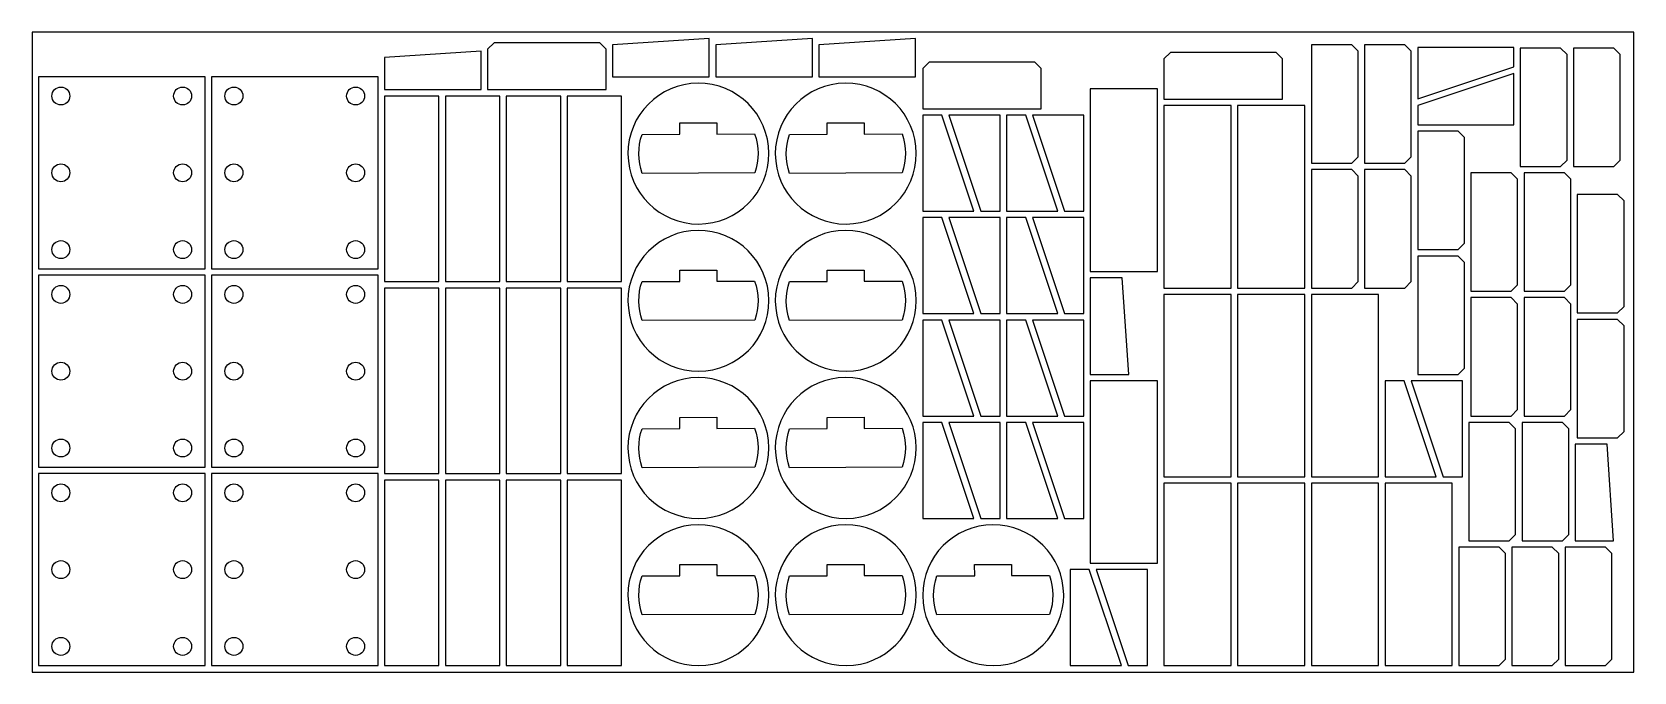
# Model space of a CAD drawing. Header units: metres. Extents: x 0 to 2500, y 0 to 1000.
import ezdxf

# ---------------------------------------------------------------- set-up
doc = ezdxf.new("R2010")
doc.units = ezdxf.units.M

msp = doc.modelspace()

# ---------------------------------------------------------------- linework, layer by layer
for points in [[(0, 0), (2500, 0), (2500, 1000), (0, 1000)], [(711, 910), (896, 910), (896, 973), (886, 983), (721, 983), (711, 973)], [(906, 980), (906, 930), (1057, 930), (1057, 990)], [(1067, 980), (1067, 930), (1218, 930), (1218, 990)], [(1228, 980), (1228, 930), (1379, 930), (1379, 990)], [(1996.5, 980), (1996.5, 795), (2059.5, 795), (2069.5, 805), (2069.5, 970), (2059.5, 980)], [(2079.5, 980), (2079.5, 795), (2142.5, 795), (2152.5, 805), (2152.5, 970), (2142.5, 980)], [(2312.5, 945.8), (2312.5, 975.8), (2162.5, 975.8), (2162.5, 895.8)], [(2322.5, 975), (2322.5, 790), (2385.5, 790), (2395.5, 800), (2395.5, 965), (2385.5, 975)], [(2405.5, 975), (2405.5, 790), (2468.5, 790), (2478.5, 800), (2478.5, 965), (2468.5, 975)], [(550, 960), (550, 910), (701, 910), (701, 970)], [(1390, 880), (1575, 880), (1575, 943), (1565, 953), (1400, 953), (1390, 943)], [(1766.5, 895), (1951.5, 895), (1951.5, 958), (1941.5, 968), (1776.5, 968), (1766.5, 958)], [(10, 630), (270, 630), (270, 930), (10, 930)], [(280, 630), (540, 630), (540, 930), (280, 930)], [(2162.5, 885), (2162.5, 855), (2312.5, 855), (2312.5, 935)], [(550, 610), (635, 610), (635, 900), (550, 900)], [(645, 610), (730, 610), (730, 900), (645, 900)], [(740, 610), (825, 610), (825, 900), (740, 900)], [(835, 610), (920, 610), (920, 900), (835, 900)], [(1651.5, 911), (1651.5, 626), (1756.5, 626), (1756.5, 911)], [(1766.5, 885), (1766.5, 600), (1871.5, 600), (1871.5, 885)], [(1881.5, 885), (1881.5, 600), (1986.5, 600), (1986.5, 885)], [(1420, 870), (1390, 870), (1390, 720), (1470, 720)], [(1480.8, 720), (1510.8, 720), (1510.8, 870), (1430.8, 870)], [(1550.8, 870), (1520.8, 870), (1520.8, 720), (1600.8, 720)], [(1611.5, 720), (1641.5, 720), (1641.5, 870), (1561.5, 870)], [(2162.5, 845), (2162.5, 660), (2225.5, 660), (2235.5, 670), (2235.5, 835), (2225.5, 845)], [(1996.5, 785), (1996.5, 600), (2059.5, 600), (2069.5, 610), (2069.5, 775), (2059.5, 785)], [(2079.5, 785), (2079.5, 600), (2142.5, 600), (2152.5, 610), (2152.5, 775), (2142.5, 785)], [(2245.5, 780), (2245.5, 595), (2308.5, 595), (2318.5, 605), (2318.5, 770), (2308.5, 780)], [(2328.5, 780), (2328.5, 595), (2391.5, 595), (2401.5, 605), (2401.5, 770), (2391.5, 780)], [(2411.5, 746), (2411.5, 561), (2474.5, 561), (2484.5, 571), (2484.5, 736), (2474.5, 746)], [(1420, 710), (1390, 710), (1390, 560), (1470, 560)], [(1480.8, 560), (1510.8, 560), (1510.8, 710), (1430.8, 710)], [(1550.8, 710), (1520.8, 710), (1520.8, 560), (1600.8, 560)], [(1611.5, 560), (1641.5, 560), (1641.5, 710), (1561.5, 710)], [(2162.5, 650), (2162.5, 465), (2225.5, 465), (2235.5, 475), (2235.5, 640), (2225.5, 650)], [(10, 320), (270, 320), (270, 620), (10, 620)], [(280, 320), (540, 320), (540, 620), (280, 620)], [(550, 310), (635, 310), (635, 600), (550, 600)], [(645, 310), (730, 310), (730, 600), (645, 600)], [(740, 310), (825, 310), (825, 600), (740, 600)], [(835, 310), (920, 310), (920, 600), (835, 600)], [(1701.5, 616), (1651.5, 616), (1651.5, 465), (1711.5, 465)], [(1766.5, 590), (1766.5, 305), (1871.5, 305), (1871.5, 590)], [(1881.5, 590), (1881.5, 305), (1986.5, 305), (1986.5, 590)], [(1996.5, 590), (1996.5, 305), (2101.5, 305), (2101.5, 590)], [(2245.5, 585), (2245.5, 400), (2308.5, 400), (2318.5, 410), (2318.5, 575), (2308.5, 585)], [(2328.5, 585), (2328.5, 400), (2391.5, 400), (2401.5, 410), (2401.5, 575), (2391.5, 585)], [(1420, 550), (1390, 550), (1390, 400), (1470, 400)], [(1480.8, 400), (1510.8, 400), (1510.8, 550), (1430.8, 550)], [(1550.8, 550), (1520.8, 550), (1520.8, 400), (1600.8, 400)], [(1611.5, 400), (1641.5, 400), (1641.5, 550), (1561.5, 550)], [(2411.5, 551), (2411.5, 366), (2474.5, 366), (2484.5, 376), (2484.5, 541), (2474.5, 551)], [(1651.5, 455), (1651.5, 170), (1756.5, 170), (1756.5, 455)], [(2141.5, 455), (2111.5, 455), (2111.5, 305), (2191.5, 305)], [(2202.3, 305), (2232.3, 305), (2232.3, 455), (2152.3, 455)], [(1420, 390), (1390, 390), (1390, 240), (1470, 240)], [(1480.8, 240), (1510.8, 240), (1510.8, 390), (1430.8, 390)], [(1550.8, 390), (1520.8, 390), (1520.8, 240), (1600.8, 240)], [(1611.5, 240), (1641.5, 240), (1641.5, 390), (1561.5, 390)], [(2242.3, 390), (2242.3, 205), (2305.3, 205), (2315.3, 215), (2315.3, 380), (2305.3, 390)], [(2325.3, 390), (2325.3, 205), (2388.3, 205), (2398.3, 215), (2398.3, 380), (2388.3, 390)], [(2458.3, 356), (2408.3, 356), (2408.3, 205), (2468.3, 205)], [(10, 10), (270, 10), (270, 310), (10, 310)], [(280, 10), (540, 10), (540, 310), (280, 310)], [(550, 10), (635, 10), (635, 300), (550, 300)], [(645, 10), (730, 10), (730, 300), (645, 300)], [(740, 10), (825, 10), (825, 300), (740, 300)], [(835, 10), (920, 10), (920, 300), (835, 300)], [(1766.5, 295), (1766.5, 10), (1871.5, 10), (1871.5, 295)], [(1881.5, 295), (1881.5, 10), (1986.5, 10), (1986.5, 295)], [(1996.5, 295), (1996.5, 10), (2101.5, 10), (2101.5, 295)], [(2111.5, 295), (2111.5, 10), (2216.5, 10), (2216.5, 295)], [(2226.5, 195), (2226.5, 10), (2289.5, 10), (2299.5, 20), (2299.5, 185), (2289.5, 195)], [(2309.5, 195), (2309.5, 10), (2372.5, 10), (2382.5, 20), (2382.5, 185), (2372.5, 195)], [(2392.5, 195), (2392.5, 10), (2455.5, 10), (2465.5, 20), (2465.5, 185), (2455.5, 195)], [(1650, 160), (1620, 160), (1620, 10), (1700, 10)], [(1710.8, 10), (1740.8, 10), (1740.8, 160), (1660.8, 160)]]:
    msp.add_lwpolyline(points, close=True)
for points in [[(31, 900, -1), (59, 900, -1)], [(221, 900, -1), (249, 900, -1)], [(301, 900, -1), (329, 900, -1)], [(491, 900, -1), (519, 900, -1)], [(1039.5, 920, 1), (1040.5, 700, 1)], [(1269.5, 920, 1), (1270.5, 700, 1)], [(1127.7, 840.9, -0.168487), (1128, 779.9), (952.3, 779.1, -0.168487), (952, 840.1), (1011.1, 840.3), (1011, 857.9), (1068.5, 858.1), (1068.6, 840.6)], [(1357.7, 840.9, -0.168487), (1358, 779.9), (1182.3, 779.1, -0.168487), (1182, 840.1), (1241.1, 840.3), (1241, 857.9), (1298.5, 858.1), (1298.6, 840.6)], [(31, 780, -1), (59, 780, -1)], [(221, 780, -1), (249, 780, -1)], [(301, 780, -1), (329, 780, -1)], [(491, 780, -1), (519, 780, -1)], [(1039.5, 690, 1), (1040.5, 470, 1)], [(1269.5, 690, 1), (1270.5, 470, 1)], [(31, 660, -1), (59, 660, -1)], [(221, 660, -1), (249, 660, -1)], [(301, 660, -1), (329, 660, -1)], [(491, 660, -1), (519, 660, -1)], [(1127.7, 610.9, -0.168487), (1128, 549.9), (952.3, 549.1, -0.168487), (952, 610.1), (1011.1, 610.3), (1011, 627.9), (1068.5, 628.1), (1068.6, 610.6)], [(1357.7, 610.9, -0.168487), (1358, 549.9), (1182.3, 549.1, -0.168487), (1182, 610.1), (1241.1, 610.3), (1241, 627.9), (1298.5, 628.1), (1298.6, 610.6)], [(31, 590, -1), (59, 590, -1)], [(221, 590, -1), (249, 590, -1)], [(301, 590, -1), (329, 590, -1)], [(491, 590, -1), (519, 590, -1)], [(31, 470, -1), (59, 470, -1)], [(221, 470, -1), (249, 470, -1)], [(301, 470, -1), (329, 470, -1)], [(491, 470, -1), (519, 470, -1)], [(1039.5, 460, 1), (1040.5, 240, 1)], [(1269.5, 460, 1), (1270.5, 240, 1)], [(1127.7, 380.9, -0.168487), (1128, 319.9), (952.3, 319.1, -0.168487), (952, 380.1), (1011.1, 380.3), (1011, 397.9), (1068.5, 398.1), (1068.6, 380.6)], [(1357.7, 380.9, -0.168487), (1358, 319.9), (1182.3, 319.1, -0.168487), (1182, 380.1), (1241.1, 380.3), (1241, 397.9), (1298.5, 398.1), (1298.6, 380.6)], [(31, 350, -1), (59, 350, -1)], [(221, 350, -1), (249, 350, -1)], [(301, 350, -1), (329, 350, -1)], [(491, 350, -1), (519, 350, -1)], [(31, 280, -1), (59, 280, -1)], [(221, 280, -1), (249, 280, -1)], [(301, 280, -1), (329, 280, -1)], [(491, 280, -1), (519, 280, -1)], [(1039.5, 230, 1), (1040.5, 10, 1)], [(1269.5, 230, 1), (1270.5, 10, 1)], [(1499.5, 230, 1), (1500.5, 10, 1)], [(31, 160, -1), (59, 160, -1)], [(221, 160, -1), (249, 160, -1)], [(301, 160, -1), (329, 160, -1)], [(491, 160, -1), (519, 160, -1)], [(1127.7, 150.9, -0.168487), (1128, 89.9), (952.3, 89.1, -0.168487), (952, 150.1), (1011.1, 150.3), (1011, 167.9), (1068.5, 168.1), (1068.6, 150.6)], [(1357.7, 150.9, -0.168487), (1358, 89.9), (1182.3, 89.1, -0.168487), (1182, 150.1), (1241.1, 150.3), (1241, 167.9), (1298.5, 168.1), (1298.6, 150.6)], [(1587.7, 150.9, -0.168487), (1588, 89.9), (1412.3, 89.1, -0.168487), (1412, 150.1), (1471.1, 150.3), (1471, 167.9), (1528.5, 168.1), (1528.6, 150.6)], [(31, 40, -1), (59, 40, -1)], [(221, 40, -1), (249, 40, -1)], [(301, 40, -1), (329, 40, -1)], [(491, 40, -1), (519, 40, -1)]]:
    msp.add_lwpolyline(points, format="xyb", close=True)

doc.saveas('drawing.dxf')
